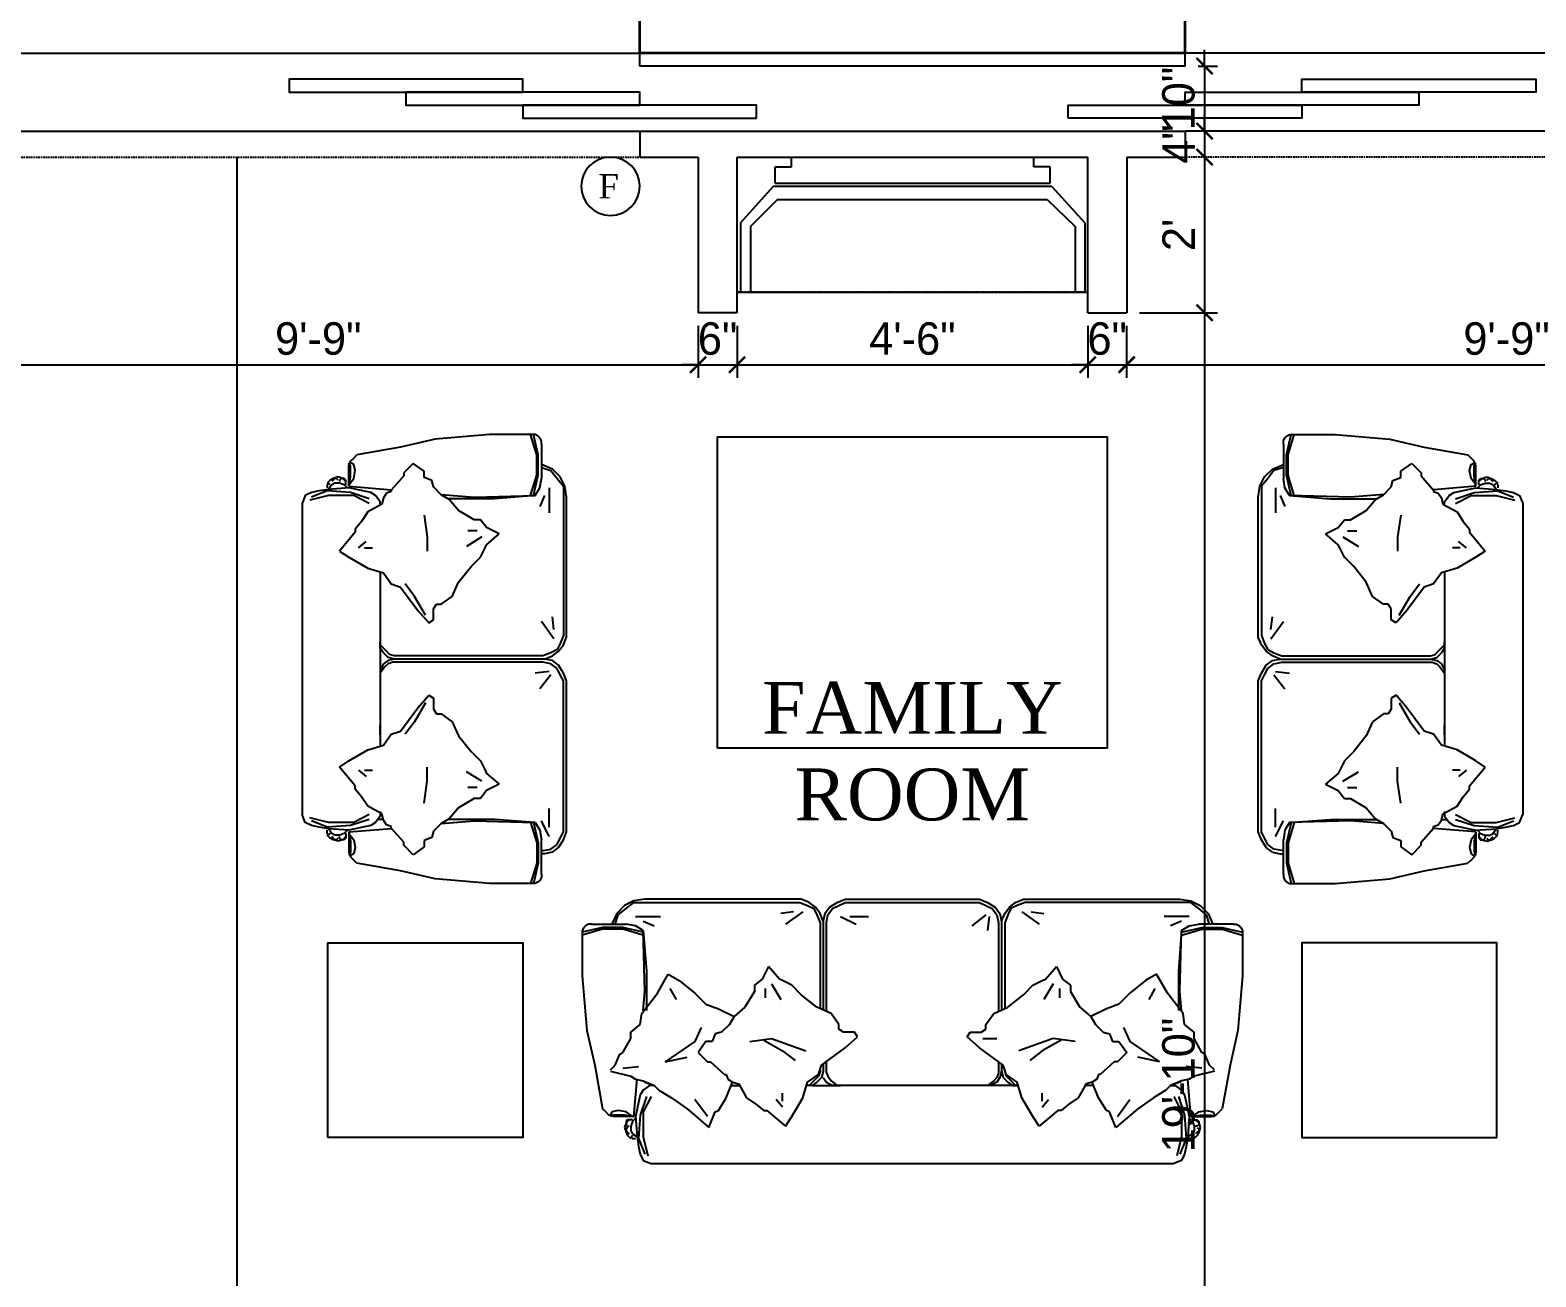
# Model space of a CAD drawing. Header units: inches. Extents: x 0 to 22102, y -19958 to 0.
# Drawn here: x 10294.5 to 10526.4, y -9803.7 to -9611.6 of the extents above; entities that cross this region are included whole.
import ezdxf
from ezdxf.enums import TextEntityAlignment as Align

# ---------------------------------------------------------------- set-up
doc = ezdxf.new("R2010")
doc.units = ezdxf.units.IN
doc.header["$MEASUREMENT"] = 0
doc.linetypes.add('HIDDEN', pattern=[0.375, 0.25, -0.125])
doc.linetypes.add('HIDDEN2', pattern=[0.1875, 0.125, -0.0625])
for name, color, linetype in [('DIM-EXT', 5, 'Continuous'), ('DIM-INT', 5, 'Continuous'), ('DOOR', 1, 'Continuous'), ('DOOR-EXT', 2, 'Continuous'), ('FIREPLACE', 3, 'Continuous'), ('FURN', 8, 'Continuous'), ('HEADER-EXT', 5, 'HIDDEN'), ('ROOF', 3, 'Continuous'), ('TEXTL', 3, 'Continuous'), ('WALL-HEADER-INT', 1, 'HIDDEN2'), ('WALL-INT', 4, 'Continuous')]:
    doc.layers.add(name, color=color, linetype=linetype)
doc.layers.add('WALL-EXT', color=6, linetype='Continuous', lineweight=35)
doc.styles.add('ARCHITXT', font='BOOKOS.TTF', dxfattribs={"height": 0.078125})
doc.styles.add('TITLE-1', font='BOOKOS.TTF', dxfattribs={"height": 5})
doc.dimstyles.new('Ideal', dxfattribs={"dimscale": 0, "dimtxt": 5, "dimasz": 2.5, "dimexe": 2, "dimexo": 2, "dimgap": 1.5, "dimtad": 1, "dimdec": 4, "dimzin": 0, "dimdsep": 46, "dimlunit": 4, "dimtxsty": 'Standard', "dimblk": 'ARCHTICK', "dimcen": 2, "dimclrt": 1, "dimazin": 0, "dimtfac": 0.75, "dimtdec": 4, "dimtix": 1, "dimtofl": 0, "dimtmove": 2, "dimatfit": 3, "dimldrblk": 'OPEN30', "dimfxl": 1, "dimtolj": 1, "dimtzin": 0, "dimarcsym": 0})

# ---------------------------------------------------------------- blocks, each defined once
blk = doc.blocks.new('sofa 1')
for p, q in [((15.18, 48.92), (8.43, 47.71)), ((20.48, 50.12), (15.18, 48.92)), ((28.92, 50.84), (20.48, 50.12)), ((35.9, 50.84), (28.92, 50.84)), ((36.14, 47.71), (35.18, 50.84)), ((36.39, 47.71), (35.66, 50.84)), ((36.39, 50.6), (35.9, 50.84)), ((36.63, 50.36), (36.39, 50.6)), ((36.87, 49.88), (36.63, 50.36)), ((36.87, 49.4), (36.87, 49.88)), ((36.87, 49.4), (36.87, 46.02)), ((7.23, 46.02), (7.47, 46.75)), ((7.47, 46.02), (7.23, 46.51)), ((7.47, 46.75), (7.95, 47.23)), ((7.95, 46.27), (7.47, 46.51)), ((7.95, 47.23), (8.43, 47.71)), ((14.22, 46.51), (13.49, 43.37)), ((14.46, 46.51), (15.18, 45.78)), ((36.14, 44.58), (36.14, 47.71)), ((36.39, 44.58), (36.39, 47.71)), ((4.82, 44.1), (4.34, 43.86)), ((5.54, 44.34), (4.82, 44.1)), ((5.06, 44.1), (4.82, 43.86)), ((5.3, 44.1), (5.06, 44.1)), ((5.54, 43.86), (5.3, 44.1)), ((6.27, 44.1), (5.54, 44.34)), ((6.02, 44.1), (5.78, 43.86)), ((6.27, 44.1), (6.02, 44.1)), ((6.75, 43.61), (6.27, 44.1)), ((6.51, 44.1), (6.27, 44.1)), ((6.75, 43.86), (6.51, 44.1)), ((7.23, 42.89), (7.23, 46.02)), ((7.23, 42.89), (7.47, 44.34)), ((7.23, 43.13), (7.95, 44.1)), ((7.47, 44.34), (7.47, 46.02)), ((8.19, 45.3), (7.95, 46.27)), ((7.95, 44.1), (8.19, 45.3)), ((14.7, 44.58), (14.94, 42.17)), ((15.18, 45.78), (16.87, 45.06)), ((16.87, 45.06), (17.11, 44.58)), ((17.11, 44.58), (19.28, 43.37)), ((35.18, 41.45), (36.14, 44.58)), ((35.66, 41.45), (36.39, 44.58)), ((36.63, 42.65), (36.87, 44.1)), ((38.55, 45.54), (36.87, 46.27)), ((36.87, 46.02), (36.87, 44.1)), ((36.87, 45.78), (38.31, 45.3)), ((38.31, 45.3), (39.28, 44.1)), ((39.76, 44.34), (38.55, 45.54)), ((39.28, 44.1), (40.24, 42.89)), ((40.48, 42.89), (39.76, 44.34)), ((1.45, 41.93), (0.48, 41.45)), ((3.86, 42.17), (1.45, 41.2)), ((2.65, 42.17), (1.45, 41.93)), ((4.1, 42.41), (2.65, 42.17)), ((4.34, 43.86), (3.86, 43.37)), ((4.1, 43.37), (3.86, 43.13)), ((3.86, 43.13), (3.86, 42.89)), ((3.86, 42.89), (3.86, 42.65)), ((7.47, 41.93), (3.86, 42.17)), ((4.34, 43.13), (4.1, 43.37)), ((4.58, 43.13), (4.1, 42.41)), ((7.23, 42.65), (4.1, 42.41)), ((4.82, 43.86), (4.58, 43.61)), ((5.06, 43.37), (4.58, 43.13)), ((5.78, 43.37), (5.06, 43.37)), ((5.78, 43.86), (5.78, 43.61)), ((6.51, 43.13), (5.78, 43.37)), ((6.99, 42.65), (6.51, 43.13)), ((6.75, 43.61), (6.75, 43.86)), ((6.75, 43.37), (6.75, 43.61)), ((6.75, 43.13), (6.75, 43.37)), ((7.23, 42.89), (13.01, 42.41)), ((10.6, 41.93), (7.23, 42.65)), ((10.36, 40.96), (7.47, 41.93)), ((11.33, 41.45), (10.6, 41.93)), ((13.01, 42.65), (12.77, 41.45)), ((13.49, 43.37), (13.01, 42.65)), ((19.28, 43.37), (20.24, 43.37)), ((20.24, 43.37), (21.45, 41.93)), ((21.45, 41.93), (23.13, 41.69)), ((35.9, 41.45), (36.63, 42.65)), ((38.07, 42.65), (38.07, 38.8)), ((40.24, 42.89), (40.24, 17.35)), ((40.72, 41.2), (40.48, 42.89)), ((0.48, 41.45), (0, 40.24)), ((0, -40.24), (0, 40.24)), ((4.1, 41.45), (1.2, 40.72)), ((7.95, 41.45), (4.1, 41.45)), ((10.36, 40.24), (7.95, 41.45)), ((12.05, 40.48), (11.33, 41.45)), ((12.05, 39.76), (11.33, 39.04)), ((12.77, 41.45), (12.05, 39.76)), ((12.05, 39.76), (12.05, 40.48)), ((12.53, 41.2), (12.29, 40.48)), ((12.29, 40.48), (12.29, 40.24)), ((12.77, 41.45), (12.53, 41.2)), ((23.13, 41.69), (26.27, 39.28)), ((23.61, 41.45), (26.51, 41.2)), ((29.64, 40.96), (23.61, 40.96)), ((26.51, 41.2), (35.9, 41.45)), ((35.9, 41.45), (29.64, 40.96)), ((37.35, 41.45), (36.63, 39.76)), ((40.72, 17.11), (40.72, 41.2)), ((10.12, 37.11), (8.43, 34.7)), ((11.33, 39.04), (10.12, 37.11)), ((15.66, 38.07), (16.39, 34.7)), ((18.8, 33.49), (15.66, 38.07)), ((26.99, 37.35), (25.3, 36.39)), ((26.27, 39.28), (29.16, 37.59)), ((29.16, 37.59), (28.19, 35.9)), ((28.19, 35.9), (26.27, 33.49)), ((6.99, 33.01), (5.54, 31.33)), ((8.43, 34.7), (6.99, 33.01)), ((7.23, 31.57), (9.88, 33.49)), ((17.11, 33.01), (15.66, 31.57)), ((18.8, 31.81), (17.11, 33.01)), ((20.96, 32.53), (18.8, 33.49)), ((26.27, 33.49), (24.58, 31.81)), ((5.54, 31.33), (7.95, 30.36)), ((7.95, 30.36), (8.19, 29.88)), ((15.66, 31.08), (13.73, 28.92)), ((15.66, 31.57), (15.66, 31.08)), ((18.8, 30.84), (18.8, 31.81)), ((20, 30.36), (18.8, 30.84)), ((20.24, 29.4), (20, 30.36)), ((24.58, 31.81), (23.86, 29.88)), ((8.19, 29.88), (10.12, 28.67)), ((10.12, 28.67), (12.53, 27.71)), ((12.05, 27.95), (12.05, 26.51)), ((13.01, 28.43), (12.53, 27.71)), ((13.73, 28.67), (13.01, 28.43)), ((13.73, 28.92), (13.73, 28.67)), ((21.45, 28.19), (20.24, 29.4)), ((22.65, 27.47), (21.45, 28.19)), ((23.86, 29.88), (22.65, 27.47)), ((10.12, 25.54), (9.16, 24.1)), ((12.29, 26.75), (10.12, 25.54)), ((12.53, 27.71), (12.29, 26.75)), ((24.1, 25.78), (22.65, 27.47)), ((26.51, 24.34), (24.1, 25.78)), ((9.16, 24.1), (8.19, 22.89)), ((18.8, 25.06), (19.28, 21.69)), ((27.47, 24.34), (26.51, 24.34)), ((28.43, 23.13), (27.47, 24.34)), ((8.19, 22.41), (5.78, 19.52)), ((8.19, 22.89), (8.19, 22.41)), ((8.67, 20), (9.88, 20.96)), ((19.04, 22.89), (17.35, 20)), ((19.28, 21.69), (17.35, 16.39)), ((27.71, 21.69), (25.3, 20.24)), ((26.99, 22.65), (25.54, 22.65)), ((30.36, 22.17), (28.43, 23.13)), ((28.43, 20.48), (30.36, 22.17)), ((5.78, 19.52), (7.23, 18.55)), ((7.23, 18.55), (10.12, 16.87)), ((9.64, 20), (10.84, 20)), ((17.35, 20), (15.9, 18.07)), ((26.02, 17.11), (27.47, 18.55)), ((27.47, 18.55), (28.19, 20)), ((28.19, 20), (28.43, 20.48)), ((38.8, 16.87), (36.87, 19.52)), ((38.8, 18.31), (38.55, 20.24)), ((10.12, 16.87), (12.53, 16.14)), ((12.05, 16.39), (12.05, -12.29)), ((12.05, 15.42), (12.05, 16.39)), ((24.1, 14.7), (26.02, 17.11)), ((40.24, 17.35), (39.76, 16.14)), ((40.24, 15.9), (40.72, 17.11)), ((13.01, 14.94), (12.05, 15.9)), ((12.53, 14.7), (12.05, 15.42)), ((12.53, 16.14), (13.73, 14.46)), ((13.25, 13.98), (12.53, 14.7)), ((13.49, 14.46), (13.01, 14.94)), ((14.22, 13.73), (13.25, 13.98)), ((14.22, 14.22), (13.49, 14.46)), ((13.73, 14.46), (15.18, 13.98)), ((14.46, 14.22), (14.22, 14.22)), ((15.18, 13.98), (17.83, 10.36)), ((23.13, 12.53), (24.1, 14.7)), ((37.11, 14.22), (23.86, 14.22)), ((38.31, 14.7), (37.11, 14.22)), ((37.35, 13.73), (38.55, 14.22)), ((39.28, 15.18), (38.31, 14.7)), ((38.55, 14.22), (39.52, 14.94)), ((39.76, 16.14), (39.28, 15.18)), ((39.52, 14.94), (40.24, 15.9)), ((12.53, 13.01), (12.05, 12.05)), ((12.77, 12.53), (12.05, 11.57)), ((12.05, 12.05), (12.05, 11.08)), ((13.25, 13.49), (12.53, 13.01)), ((13.25, 13.01), (12.77, 12.53)), ((14.22, 13.73), (13.25, 13.49)), ((13.98, 13.25), (13.25, 13.01)), ((15.66, 13.25), (13.98, 13.25)), ((15.42, 13.73), (14.22, 13.73)), ((19.28, 10.84), (19.28, 13.01)), ((21.45, 11.33), (23.13, 12.53)), ((37.11, 13.25), (23.37, 13.25)), ((37.35, 13.73), (23.61, 13.73)), ((38.07, 11.81), (35.9, 11.57)), ((38.31, 13.01), (37.11, 13.25)), ((38.55, 13.49), (37.35, 13.73)), ((39.28, 12.29), (38.31, 13.01)), ((39.52, 12.77), (38.55, 13.49)), ((39.76, 11.33), (39.28, 12.29)), ((40.24, 11.57), (39.52, 12.77)), ((17.83, 10.36), (19.52, 8.43)), ((20.24, 10.6), (20.72, 11.33)), ((20.24, 8.92), (20.24, 10.6)), ((20.72, 11.33), (21.45, 11.33)), ((38.31, 11.33), (36.63, 9.16)), ((40.24, 10.36), (39.76, 11.33)), ((40.72, 10.36), (40.24, 11.57)), ((40.24, -10.36), (40.24, 10.36)), ((40.72, -10.36), (40.72, 10.36)), ((19.52, 8.43), (20.24, 8.92)), ((38.07, -9.64), (38.07, -6.75)), ((17.83, -10.36), (19.52, -8.43)), ((19.52, -8.43), (20.24, -8.92)), ((20.24, -8.92), (20.24, -10.6)), ((38.07, -11.08), (36.87, -8.67)), ((12.05, -15.42), (12.05, -11.08)), ((12.77, -12.53), (12.05, -11.57)), ((15.18, -13.98), (17.83, -10.36)), ((20.24, -10.6), (20.72, -11.33)), ((20.72, -11.33), (21.45, -11.33)), ((21.45, -11.33), (23.13, -12.53)), ((39.28, -12.29), (39.76, -11.33)), ((39.52, -12.77), (40.24, -11.57)), ((39.76, -11.33), (40.24, -10.36)), ((40.24, -11.57), (40.72, -10.36)), ((12.53, -13.25), (12.05, -12.29)), ((13.25, -13.73), (12.53, -13.25)), ((13.49, -13.01), (12.77, -12.53)), ((14.22, -13.73), (13.25, -13.98)), ((13.98, -13.25), (13.49, -13.01)), ((13.98, -13.25), (15.71, -13.25)), ((15.42, -13.73), (14.22, -13.73)), ((23.13, -12.53), (24.1, -14.7)), ((23.45, -13.25), (37.11, -13.25)), ((37.35, -13.73), (23.61, -13.73)), ((37.11, -13.25), (38.31, -13.01)), ((38.55, -13.49), (37.35, -13.73)), ((37.35, -13.73), (38.55, -14.22)), ((38.31, -13.01), (39.28, -12.29)), ((38.55, -13.49), (39.52, -12.77)), ((10.12, -16.87), (12.53, -16.14)), ((12.53, -14.7), (12.05, -15.42)), ((13.01, -14.94), (12.05, -15.9)), ((12.05, -15.42), (12.05, -16.29)), ((13.25, -13.98), (12.53, -14.7)), ((12.53, -16.14), (13.73, -14.46)), ((13.49, -14.46), (13.01, -14.94)), ((14.22, -14.22), (13.49, -14.46)), ((13.73, -14.46), (15.18, -13.98)), ((14.46, -14.22), (14.22, -14.22)), ((37.11, -14.22), (23.86, -14.22)), ((24.1, -14.7), (26.02, -17.11)), ((38.31, -14.7), (37.11, -14.22)), ((39.28, -15.18), (38.31, -14.7)), ((38.55, -14.22), (39.52, -14.94)), ((39.76, -16.14), (39.28, -15.18)), ((39.52, -14.94), (40.24, -15.9)), ((40.24, -17.35), (39.76, -16.14)), ((40.24, -15.9), (40.72, -17.11)), ((7.23, -18.55), (10.12, -16.87)), ((17.35, -20), (15.9, -18.07)), ((19.28, -21.69), (17.35, -16.39)), ((26.02, -17.11), (27.47, -18.55)), ((38.8, -16.87), (36.87, -19.52)), ((38.8, -18.31), (38.55, -20.24)), ((40.24, -42.89), (40.24, -17.35)), ((40.72, -17.11), (40.72, -41.2)), ((5.78, -19.52), (7.23, -18.55)), ((8.19, -22.41), (5.78, -19.52)), ((8.67, -20), (9.88, -20.96)), ((9.64, -20), (10.84, -20)), ((19.04, -22.89), (17.35, -20)), ((27.71, -21.69), (25.3, -20.24)), ((27.47, -18.55), (28.19, -20)), ((28.19, -20), (28.43, -20.48)), ((28.43, -20.48), (30.36, -22.17)), ((8.19, -22.89), (8.19, -22.41)), ((9.16, -24.1), (8.19, -22.89)), ((18.8, -25.06), (19.28, -21.69)), ((26.99, -22.65), (25.54, -22.65)), ((28.43, -23.13), (27.47, -24.34)), ((30.36, -22.17), (28.43, -23.13)), ((10.12, -25.54), (9.16, -24.1)), ((26.51, -24.34), (24.1, -25.78)), ((27.47, -24.34), (26.51, -24.34)), ((12.29, -26.75), (10.12, -25.54)), ((10.12, -28.67), (12.53, -27.71)), ((12.05, -27.95), (12.05, -26.51)), ((12.53, -27.71), (12.29, -26.75)), ((13.01, -28.43), (12.53, -27.71)), ((22.65, -27.47), (21.45, -28.19)), ((24.1, -25.78), (22.65, -27.47)), ((23.86, -29.88), (22.65, -27.47)), ((7.95, -30.36), (8.19, -29.88)), ((8.19, -29.88), (10.12, -28.67)), ((13.73, -28.67), (13.01, -28.43)), ((13.73, -28.92), (13.73, -28.67)), ((15.66, -31.08), (13.73, -28.92)), ((20.24, -29.4), (20, -30.36)), ((21.45, -28.19), (20.24, -29.4)), ((24.58, -31.81), (23.86, -29.88)), ((5.54, -31.33), (7.95, -30.36)), ((6.99, -33.01), (5.54, -31.33)), ((7.23, -31.57), (9.88, -33.49)), ((15.66, -31.57), (15.66, -31.08)), ((17.11, -33.01), (15.66, -31.57)), ((18.8, -31.81), (17.11, -33.01)), ((20, -30.36), (18.8, -30.84)), ((18.8, -30.84), (18.8, -31.81)), ((26.27, -33.49), (24.58, -31.81)), ((8.43, -34.7), (6.99, -33.01)), ((10.12, -37.11), (8.43, -34.7)), ((18.8, -33.49), (15.66, -38.07)), ((15.66, -38.07), (16.39, -34.7)), ((20.96, -32.53), (18.8, -33.49)), ((28.19, -35.9), (26.27, -33.49)), ((26.99, -37.35), (25.3, -36.39)), ((29.16, -37.59), (28.19, -35.9)), ((11.33, -39.04), (10.12, -37.11)), ((12.05, -39.76), (11.33, -39.04)), ((23.13, -41.69), (26.27, -39.28)), ((26.27, -39.28), (29.16, -37.59)), ((38.07, -42.65), (38.07, -38.8)), ((0.48, -41.45), (0, -40.24)), ((1.45, -41.93), (0.48, -41.45)), ((4.1, -41.45), (1.2, -40.72)), ((3.86, -42.17), (1.45, -41.2)), ((7.95, -41.45), (4.1, -41.45)), ((10.36, -40.96), (7.47, -41.93)), ((10.36, -40.24), (7.95, -41.45)), ((11.33, -41.45), (10.6, -41.93)), ((12.05, -40.48), (11.33, -41.45)), ((12.77, -41.45), (12.05, -39.76)), ((12.05, -39.76), (12.05, -40.48)), ((12.29, -40.48), (12.29, -40.24)), ((12.53, -41.2), (12.29, -40.48)), ((12.77, -41.45), (12.53, -41.2)), ((13.01, -42.65), (12.77, -41.45)), ((21.45, -41.93), (23.13, -41.69)), ((29.64, -40.96), (23.61, -40.96)), ((23.61, -41.45), (26.51, -41.2)), ((26.51, -41.2), (35.9, -41.45)), ((35.9, -41.45), (29.64, -40.96)), ((35.18, -41.45), (36.14, -44.58)), ((35.66, -41.45), (36.39, -44.58)), ((35.9, -41.45), (36.63, -42.65)), ((37.35, -41.45), (36.63, -39.76)), ((40.72, -41.2), (40.48, -42.89)), ((2.65, -42.17), (1.45, -41.93)), ((4.1, -42.41), (2.65, -42.17)), ((7.47, -41.93), (3.86, -42.17)), ((3.86, -42.89), (3.86, -42.65)), ((3.86, -43.13), (3.86, -42.89)), ((4.1, -43.37), (3.86, -43.13)), ((4.34, -43.86), (3.86, -43.37)), ((4.58, -43.13), (4.1, -42.41)), ((7.23, -42.65), (4.1, -42.41)), ((4.34, -43.13), (4.1, -43.37)), ((4.82, -44.1), (4.34, -43.86)), ((5.06, -43.37), (4.58, -43.13)), ((4.82, -43.86), (4.58, -43.61)), ((5.06, -44.1), (4.82, -43.86)), ((5.78, -43.37), (5.06, -43.37)), ((5.54, -43.86), (5.3, -44.1)), ((6.51, -43.13), (5.78, -43.37)), ((5.78, -43.86), (5.78, -43.61)), ((6.02, -44.1), (5.78, -43.86)), ((6.75, -43.61), (6.27, -44.1)), ((6.99, -42.65), (6.51, -43.13)), ((6.75, -43.86), (6.51, -44.1)), ((6.75, -43.13), (6.75, -43.37)), ((6.75, -43.37), (6.75, -43.61)), ((6.75, -43.61), (6.75, -43.86)), ((10.6, -41.93), (7.23, -42.65)), ((7.23, -42.89), (13.01, -42.41)), ((7.23, -42.89), (7.47, -44.34)), ((7.23, -42.89), (7.23, -46.02)), ((7.23, -43.13), (7.95, -44.1)), ((13.49, -43.37), (13.01, -42.65)), ((14.22, -46.51), (13.49, -43.37)), ((14.7, -44.58), (14.94, -42.17)), ((17.11, -44.58), (19.28, -43.37)), ((19.28, -43.37), (20.24, -43.37)), ((20.24, -43.37), (21.45, -41.93)), ((36.63, -42.65), (36.87, -44.1)), ((39.28, -44.1), (40.24, -42.89)), ((40.48, -42.89), (39.76, -44.34)), ((5.54, -44.34), (4.82, -44.1)), ((5.3, -44.1), (5.06, -44.1)), ((6.27, -44.1), (5.54, -44.34)), ((6.27, -44.1), (6.02, -44.1)), ((6.51, -44.1), (6.27, -44.1)), ((7.47, -46.02), (7.23, -46.51)), ((7.23, -46.02), (7.47, -46.75)), ((7.47, -44.34), (7.47, -46.02)), ((7.95, -46.27), (7.47, -46.51)), ((7.95, -44.1), (8.19, -45.3)), ((8.19, -45.3), (7.95, -46.27)), ((14.46, -46.51), (15.18, -45.78)), ((15.18, -45.78), (16.87, -45.06)), ((16.87, -45.06), (17.11, -44.58)), ((36.14, -44.58), (36.14, -47.71)), ((36.39, -44.58), (36.39, -47.71)), ((36.87, -46.02), (36.87, -44.1)), ((36.87, -45.78), (38.31, -45.3)), ((38.55, -45.54), (36.87, -46.27)), ((36.87, -49.4), (36.87, -46.02)), ((38.31, -45.3), (39.28, -44.1)), ((39.76, -44.34), (38.55, -45.54)), ((7.47, -46.75), (7.95, -47.23)), ((7.95, -47.23), (8.43, -47.71)), ((15.18, -48.92), (8.43, -47.71)), ((36.14, -47.71), (35.18, -50.84)), ((36.39, -47.71), (35.66, -50.84)), ((20.48, -50.12), (15.18, -48.92)), ((28.92, -50.84), (20.48, -50.12)), ((35.9, -50.84), (28.92, -50.84)), ((36.39, -50.6), (35.9, -50.84)), ((36.63, -50.36), (36.39, -50.6)), ((36.87, -49.88), (36.63, -50.36)), ((36.87, -49.4), (36.87, -49.88))]:
    blk.add_line(p, q)
blk = doc.blocks.new('LOVE SEAT')
for p, q in [((21.18, 75.35), (21.42, 75.83)), ((21.18, 74.86), (21.18, 75.35)), ((21.18, 74.86), (21.18, 71.49)), ((21.42, 75.83), (21.66, 76.07)), ((21.66, 76.07), (22.14, 76.31)), ((21.66, 73.18), (22.38, 76.31)), ((21.9, 73.18), (22.86, 76.31)), ((22.14, 76.31), (29.13, 76.31)), ((29.13, 76.31), (37.56, 75.59)), ((37.56, 75.59), (42.86, 74.38)), ((42.86, 74.38), (49.61, 73.18)), ((21.66, 70.04), (21.66, 73.18)), ((21.9, 70.04), (21.9, 73.18)), ((50.09, 72.69), (49.61, 73.18)), ((50.58, 72.21), (50.09, 72.69)), ((50.09, 71.73), (50.58, 71.97)), ((50.82, 71.49), (50.58, 72.21)), ((50.58, 71.49), (50.82, 71.97)), ((17.56, 68.36), (18.29, 69.8)), ((18.29, 69.8), (19.49, 71.01)), ((19.73, 70.77), (18.77, 69.56)), ((19.49, 71.01), (21.18, 71.73)), ((21.18, 71.25), (19.73, 70.77)), ((21.18, 71.49), (21.18, 69.56)), ((22.38, 66.91), (21.66, 70.04)), ((22.86, 66.91), (21.9, 70.04)), ((38.04, 69.22), (39.25, 69.7)), ((39.25, 70.67), (40.94, 71.87)), ((39.25, 69.7), (39.25, 70.67)), ((40.94, 71.87), (42.38, 70.42)), ((42.38, 70.42), (42.38, 69.94)), ((42.38, 69.94), (44.31, 67.77)), ((49.85, 70.77), (50.09, 71.73)), ((50.09, 69.56), (49.85, 70.77)), ((50.58, 69.8), (50.58, 71.49)), ((50.82, 68.36), (50.58, 69.8)), ((50.82, 68.36), (50.82, 71.49)), ((51.78, 69.56), (52.5, 69.8)), ((52.5, 69.8), (53.23, 69.56)), ((17.32, 66.67), (17.56, 68.36)), ((18.77, 69.56), (17.8, 68.36)), ((17.8, 68.36), (17.8, 45.35)), ((19.97, 68.12), (19.97, 64.26)), ((21.42, 68.12), (21.18, 69.56)), ((22.14, 66.91), (21.42, 68.12)), ((36.6, 67.05), (37.8, 68.26)), ((37.8, 68.26), (38.04, 69.22)), ((50.82, 68.36), (44.28, 67.81)), ((44.31, 67.77), (44.31, 67.53)), ((44.31, 67.53), (45.03, 67.29)), ((45.03, 67.29), (45.51, 66.57)), ((46.72, 66.91), (47.44, 67.39)), ((47.44, 67.39), (50.82, 68.12)), ((47.68, 66.43), (50.58, 67.39)), ((50.82, 68.6), (50.09, 69.56)), ((50.58, 67.39), (54.19, 67.63)), ((50.82, 68.12), (53.95, 67.88)), ((51.06, 68.12), (51.54, 68.6)), ((51.3, 69.32), (51.54, 69.56)), ((51.3, 69.08), (51.78, 69.56)), ((51.3, 69.08), (51.3, 69.32)), ((51.3, 68.84), (51.3, 69.08)), ((51.3, 68.6), (51.3, 68.84)), ((51.54, 69.56), (51.78, 69.56)), ((51.54, 68.6), (52.26, 68.84)), ((51.78, 69.56), (52.02, 69.56)), ((52.02, 69.56), (52.26, 69.32)), ((52.26, 69.32), (52.26, 69.08)), ((52.26, 68.84), (52.98, 68.84)), ((52.5, 69.32), (52.74, 69.56)), ((52.74, 69.56), (52.98, 69.56)), ((52.98, 69.56), (53.23, 69.32)), ((52.98, 68.84), (53.47, 68.6)), ((53.23, 69.56), (53.71, 69.32)), ((53.23, 69.32), (53.47, 69.08)), ((53.47, 68.6), (53.95, 67.88)), ((53.71, 69.32), (54.19, 68.84)), ((53.71, 68.6), (53.95, 68.84)), ((53.95, 68.84), (54.19, 68.6)), ((53.95, 67.88), (55.39, 67.63)), ((54.19, 68.6), (54.19, 68.36)), ((54.19, 68.36), (54.19, 68.12)), ((54.19, 67.63), (56.6, 66.67)), ((55.39, 67.63), (56.6, 67.39)), ((56.6, 67.39), (57.56, 66.91)), ((17.32, 45.1), (17.32, 66.67)), ((20.7, 66.91), (21.42, 65.23)), ((31.54, 66.67), (22.14, 66.91)), ((22.14, 66.91), (28.41, 66.43)), ((28.41, 66.43), (35.56, 66.43)), ((36.64, 67.1), (31.54, 66.67)), ((33.95, 64.64), (35.39, 66.33)), ((35.39, 66.33), (36.6, 67.05)), ((45.51, 66.57), (45.76, 65.61)), ((45.76, 65.61), (47.92, 64.4)), ((46, 65.95), (46.72, 66.91)), ((46, 65.47), (46, 65.95)), ((47.68, 65.71), (50.09, 66.91)), ((50.09, 66.91), (53.95, 66.91)), ((53.95, 66.91), (56.84, 66.19)), ((57.56, 66.91), (58.04, 65.71)), ((58.04, 65.71), (58.04, 17.76)), ((29.61, 61.99), (30.58, 63.2)), ((30.58, 63.2), (31.54, 63.2)), ((31.54, 63.2), (33.95, 64.64)), ((39.25, 63.92), (38.77, 60.55)), ((47.92, 64.4), (48.89, 62.95)), ((48.89, 62.95), (49.85, 61.75)), ((27.68, 61.03), (29.61, 61.99)), ((29.61, 59.34), (27.68, 61.03)), ((30.33, 60.55), (32.74, 59.1)), ((31.06, 61.51), (32.5, 61.51)), ((38.77, 60.55), (38.77, 58.38)), ((49.85, 61.75), (49.85, 61.27)), ((49.85, 61.27), (52.26, 58.38)), ((29.85, 58.86), (29.61, 59.34)), ((30.58, 57.41), (29.85, 58.86)), ((48.41, 58.86), (47.2, 58.86)), ((49.37, 58.86), (48.17, 59.82)), ((52.26, 58.38), (50.82, 57.41)), ((32.02, 55.97), (30.58, 57.41)), ((33.95, 53.56), (32.02, 55.97)), ((47.92, 55.73), (45.51, 55)), ((50.82, 57.41), (47.92, 55.73)), ((34.91, 51.39), (33.95, 53.56)), ((45.51, 55), (44.31, 53.32)), ((46, 55.15), (46, 28.31)), ((36.6, 50.18), (34.91, 51.39)), ((39.01, 48.5), (40.7, 51.39)), ((42.86, 52.83), (40.21, 49.22)), ((40.7, 51.39), (42.14, 53.32)), ((44.31, 53.32), (42.86, 52.83)), ((37.32, 50.18), (36.6, 50.18)), ((37.8, 49.46), (37.32, 50.18)), ((37.8, 47.77), (37.8, 49.46)), ((40.21, 49.22), (38.53, 47.29)), ((19.25, 46.31), (19.49, 48.24)), ((19.25, 44.86), (21.18, 47.51)), ((38.53, 47.29), (37.8, 47.77)), ((17.8, 43.9), (17.32, 45.1)), ((17.8, 45.35), (18.29, 44.14)), ((18.29, 44.14), (18.77, 43.18)), ((46, 43.42), (46, 44.38)), ((18.53, 42.94), (17.8, 43.9)), ((19.49, 42.21), (18.53, 42.94)), ((18.77, 43.18), (19.73, 42.69)), ((20.7, 41.73), (19.49, 42.21)), ((19.73, 42.69), (20.94, 42.21)), ((20.94, 42.21), (43.83, 42.21)), ((43.59, 42.21), (43.83, 42.21)), ((43.83, 42.21), (44.55, 42.45)), ((43.83, 41.73), (44.79, 41.97)), ((44.55, 42.45), (45.03, 42.94)), ((44.79, 41.97), (45.51, 42.69)), ((45.03, 42.94), (46, 43.9)), ((45.51, 42.69), (46, 43.42)), ((17.32, 38.36), (17.8, 39.56)), ((17.8, 39.56), (18.53, 40.77)), ((18.29, 39.32), (18.77, 40.29)), ((18.53, 40.77), (19.49, 41.49)), ((18.77, 40.29), (19.73, 41.01)), ((19.49, 41.49), (20.7, 41.73)), ((19.73, 41.01), (20.94, 41.25)), ((19.97, 39.8), (22.14, 39.56)), ((20.7, 41.73), (43.83, 41.73)), ((20.94, 41.25), (44.07, 41.25)), ((42.38, 41.25), (44.07, 41.25)), ((42.62, 41.73), (43.83, 41.73)), ((43.83, 41.73), (44.79, 41.49)), ((44.07, 41.25), (44.79, 41.01)), ((44.79, 41.49), (45.51, 41.01)), ((44.79, 41.01), (45.27, 40.53)), ((45.27, 40.53), (46, 39.56)), ((45.51, 41.01), (46, 40.04)), ((46, 40.04), (46, 39.08)), ((17.32, 15.1), (17.32, 38.36)), ((17.8, 38.36), (18.29, 39.32)), ((17.8, 15.1), (17.8, 38.36)), ((19.73, 39.32), (21.42, 37.15)), ((38.53, 36.17), (37.8, 35.69)), ((37.8, 35.69), (37.8, 34)), ((40.21, 34.24), (38.53, 36.17)), ((39.01, 34.97), (40.7, 32.07)), ((36.6, 33.28), (34.91, 32.07)), ((37.32, 33.28), (36.6, 33.28)), ((37.8, 34), (37.32, 33.28)), ((42.86, 30.63), (40.21, 34.24)), ((34.91, 32.07), (33.95, 29.9)), ((40.7, 32.07), (42.14, 30.15)), ((44.31, 30.15), (42.86, 30.63)), ((46, 30.04), (46, 31.49)), ((33.95, 29.9), (32.02, 27.5)), ((45.51, 28.46), (44.31, 30.15)), ((47.92, 27.74), (45.51, 28.46)), ((30.58, 26.05), (29.85, 24.6)), ((32.02, 27.5), (30.58, 26.05)), ((50.82, 26.05), (47.92, 27.74)), ((52.26, 25.09), (50.82, 26.05)), ((29.61, 24.12), (27.68, 22.44)), ((29.85, 24.6), (29.61, 24.12)), ((30.33, 22.92), (32.74, 24.36)), ((38.77, 22.92), (38.77, 25.09)), ((48.41, 24.6), (47.2, 24.6)), ((49.37, 24.6), (48.17, 23.64)), ((49.85, 22.19), (52.26, 25.09)), ((27.68, 22.44), (29.61, 21.47)), ((29.61, 21.47), (30.58, 20.27)), ((31.06, 21.95), (32.5, 21.95)), ((39.25, 19.54), (38.77, 22.92)), ((48.89, 20.51), (49.85, 21.71)), ((49.85, 21.71), (49.85, 22.19)), ((19.97, 15.83), (19.97, 18.72)), ((30.58, 20.27), (31.54, 20.27)), ((31.54, 20.27), (33.95, 18.82)), ((33.95, 18.82), (35.39, 17.13)), ((45.76, 17.86), (47.92, 19.06)), ((47.92, 19.06), (48.89, 20.51)), ((19.97, 14.38), (21.18, 16.79)), ((22.14, 16.55), (21.42, 15.35)), ((22.38, 16.55), (21.66, 13.42)), ((22.86, 16.55), (21.9, 13.42)), ((22.14, 16.55), (28.41, 17.03)), ((31.54, 16.79), (22.14, 16.55)), ((28.41, 17.03), (35.56, 17.03)), ((36.64, 16.37), (31.54, 16.79)), ((35.39, 17.13), (36.6, 16.41)), ((36.6, 16.41), (37.8, 15.21)), ((45.03, 16.17), (45.51, 16.89)), ((45.51, 16.89), (45.76, 17.86)), ((45.55, 17.03), (46.36, 17.03)), ((46, 18.24), (46, 17.51)), ((46, 17.99), (46, 17.51)), ((46, 17.51), (46.72, 16.55)), ((46.72, 16.55), (47.44, 16.07)), ((47.68, 17.76), (50.09, 16.55)), ((47.68, 17.03), (50.58, 16.07)), ((50.09, 16.55), (53.95, 16.55)), ((53.95, 16.55), (56.84, 17.27)), ((54.19, 15.83), (56.6, 16.79)), ((56.6, 16.07), (57.56, 16.55)), ((57.56, 16.55), (58.04, 17.76)), ((17.8, 13.9), (17.32, 15.1)), ((18.29, 14.14), (17.8, 15.1)), ((18.77, 13.18), (18.29, 14.14)), ((21.42, 15.35), (21.18, 13.9)), ((37.8, 15.21), (38.04, 14.24)), ((38.04, 14.24), (39.25, 13.76)), ((42.38, 13.52), (44.31, 15.69)), ((50.82, 15.1), (44.28, 15.65)), ((44.31, 15.93), (45.03, 16.17)), ((44.31, 15.69), (44.31, 15.93)), ((47.44, 16.07), (50.82, 15.35)), ((50.82, 14.86), (50.09, 13.9)), ((50.58, 16.07), (54.19, 15.83)), ((50.82, 15.1), (50.58, 13.66)), ((50.82, 15.35), (53.95, 15.59)), ((50.82, 15.1), (50.82, 11.97)), ((51.06, 15.35), (51.54, 14.86)), ((51.3, 14.86), (51.3, 14.62)), ((51.3, 14.62), (51.3, 14.38)), ((51.3, 14.38), (51.3, 14.14)), ((51.3, 14.38), (51.78, 13.9)), ((51.3, 14.14), (51.54, 13.9)), ((51.54, 14.86), (52.26, 14.62)), ((52.02, 13.9), (52.26, 14.14)), ((52.26, 14.62), (52.98, 14.62)), ((52.26, 14.14), (52.26, 14.38)), ((52.5, 14.14), (52.74, 13.9)), ((52.98, 14.62), (53.47, 14.86)), ((52.98, 13.9), (53.23, 14.14)), ((53.23, 14.14), (53.47, 14.38)), ((53.23, 13.9), (53.71, 14.14)), ((53.47, 14.86), (53.95, 15.59)), ((53.71, 14.86), (53.95, 14.62)), ((53.71, 14.14), (54.19, 14.62)), ((53.95, 15.59), (55.39, 15.83)), ((53.95, 14.62), (54.19, 14.86)), ((54.19, 15.1), (54.19, 15.35)), ((54.19, 14.86), (54.19, 15.1)), ((55.39, 15.83), (56.6, 16.07)), ((18.53, 12.69), (17.8, 13.9)), ((19.49, 11.97), (18.53, 12.69)), ((19.73, 12.45), (18.77, 13.18)), ((19.49, 11.97), (20.7, 11.73)), ((20.94, 12.21), (19.73, 12.45)), ((20.7, 11.73), (21.18, 11.73)), ((21.18, 12.21), (20.94, 12.21)), ((21.18, 11.97), (21.18, 13.9)), ((21.18, 8.6), (21.18, 11.97)), ((21.66, 13.42), (21.66, 10.29)), ((21.9, 13.42), (21.9, 10.29)), ((39.25, 13.76), (39.25, 12.8)), ((39.25, 12.8), (40.94, 11.59)), ((40.94, 11.59), (42.38, 13.04)), ((42.38, 13.04), (42.38, 13.52)), ((50.09, 13.9), (49.85, 12.69)), ((49.85, 12.69), (50.09, 11.73)), ((50.09, 11.73), (50.58, 11.49)), ((50.58, 13.66), (50.58, 11.97)), ((50.82, 11.97), (50.58, 11.25)), ((50.58, 11.97), (50.82, 11.49)), ((51.54, 13.9), (51.78, 13.9)), ((51.78, 13.9), (52.02, 13.9)), ((51.78, 13.9), (52.5, 13.66)), ((52.5, 13.66), (53.23, 13.9)), ((52.74, 13.9), (52.98, 13.9)), ((21.66, 10.29), (22.38, 7.15)), ((21.9, 10.29), (22.86, 7.15)), ((42.86, 9.08), (49.61, 10.29)), ((50.09, 10.77), (49.61, 10.29)), ((50.58, 11.25), (50.09, 10.77)), ((21.18, 8.6), (21.18, 8.12)), ((21.18, 8.12), (21.42, 7.63)), ((21.42, 7.63), (21.66, 7.39)), ((21.66, 7.39), (22.14, 7.15)), ((22.14, 7.15), (29.13, 7.15)), ((29.13, 7.15), (37.56, 7.88)), ((37.56, 7.88), (42.86, 9.08))]:
    blk.add_line(p, q)
blk = doc.blocks.new('_ArchTick')
at = {"color": 0, "linetype": 'ByBlock', "lineweight": 100, "const_width": 0.15}
blk.add_lwpolyline([(-0.5, -0.5), (0.5, 0.5)], dxfattribs=at)
blk = doc.blocks.new('*D235')
at = {"layer": 'Defpoints', "color": 0, "transparency": 16777216}
for p in [(10604.39, -9550.38), (10604.39, -9550.38), (9724.39, -9887.18)]:
    blk.add_point(p, dxfattribs=at)
at = {"layer": 'DIM-EXT', "color": 0, "lineweight": -2, "transparency": 16777216}
for p, q in [((9724.39, -9885.18), (9724.39, -9548.38)), ((9724.39, -9550.38), (10604.39, -9550.38))]:
    blk.add_line(p, q, dxfattribs=at)
at = {"layer": 'DIM-EXT', "color": 0, "lineweight": -2, "transparency": 16777216, "xscale": 2.5, "yscale": 2.5, "zscale": 2.5, "rotation": 180}
blk.add_blockref('_ArchTick', (9724.39, -9550.38), dxfattribs=at)
at = {"layer": 'DIM-EXT', "color": 0, "lineweight": -2, "transparency": 16777216, "xscale": 2.5, "yscale": 2.5, "zscale": 2.5}
blk.add_blockref('_ArchTick', (10604.39, -9550.38), dxfattribs=at)
at = {"layer": 'DIM-EXT', "color": 1, "transparency": 16777216, "insert": (10164.39, -9546.38), "char_height": 5, "attachment_point": 5}
blk.add_mtext('\\A1;73\'-4"', dxfattribs=at)
blk = doc.blocks.new('_Open30')
at = {"color": 0, "linetype": 'ByBlock', "lineweight": -2}
for p, q in [((-1, 0.268), (0, 0)), ((0, 0), (-1, -0.268)), ((0, 0), (-1, 0))]:
    blk.add_line(p, q, dxfattribs=at)
blk = doc.blocks.new('*D420')
at = {"layer": 'Defpoints', "color": 0, "transparency": 16777216}
for p in [(10397.39, -9655.18), (10280.39, -9663.18), (10397.39, -9663.18)]:
    blk.add_point(p, dxfattribs=at)
at = {"layer": 'DIM-INT', "color": 0, "lineweight": -2, "transparency": 16777216}
for p, q in [((10397.39, -9657.18), (10397.39, -9665.18)), ((10280.39, -9663.18), (10397.39, -9663.18))]:
    blk.add_line(p, q, dxfattribs=at)
at = {"layer": 'DIM-INT', "color": 0, "lineweight": -2, "transparency": 16777216, "xscale": 2.5, "yscale": 2.5, "zscale": 2.5, "rotation": 180}
blk.add_blockref('_ArchTick', (10280.39, -9663.18), dxfattribs=at)
at = {"layer": 'DIM-INT', "color": 0, "lineweight": -2, "transparency": 16777216, "xscale": 2.5, "yscale": 2.5, "zscale": 2.5}
blk.add_blockref('_ArchTick', (10397.39, -9663.18), dxfattribs=at)
at = {"layer": 'DIM-INT', "color": 1, "transparency": 16777216, "insert": (10338.89, -9659.18), "char_height": 5, "attachment_point": 5}
blk.add_mtext('\\A1;9\'-9"', dxfattribs=at)
blk = doc.blocks.new('*D421')
at = {"layer": 'Defpoints', "color": 0, "transparency": 16777216}
for p in [(10397.39, -9655.18), (10403.39, -9655.18), (10403.39, -9663.18)]:
    blk.add_point(p, dxfattribs=at)
at = {"layer": 'DIM-INT', "color": 0, "lineweight": -2, "transparency": 16777216}
for p, q in [((10397.39, -9657.18), (10397.39, -9665.18)), ((10403.39, -9657.18), (10403.39, -9665.18)), ((10397.39, -9663.18), (10394.89, -9663.18)), ((10397.39, -9663.18), (10403.39, -9663.18)), ((10403.39, -9663.18), (10405.89, -9663.18))]:
    blk.add_line(p, q, dxfattribs=at)
at = {"layer": 'DIM-INT', "color": 0, "lineweight": -2, "transparency": 16777216, "xscale": 2.5, "yscale": 2.5, "zscale": 2.5}
blk.add_blockref('_ArchTick', (10397.39, -9663.18), dxfattribs=at)
at = {"layer": 'DIM-INT', "color": 0, "lineweight": -2, "transparency": 16777216, "xscale": 2.5, "yscale": 2.5, "zscale": 2.5, "rotation": 180}
blk.add_blockref('_ArchTick', (10403.39, -9663.18), dxfattribs=at)
at = {"layer": 'DIM-INT', "color": 1, "transparency": 16777216, "insert": (10400.39, -9659.18), "char_height": 5, "attachment_point": 5}
blk.add_mtext('\\A1;6"', dxfattribs=at)
blk = doc.blocks.new('*D422')
at = {"layer": 'Defpoints', "color": 0, "transparency": 16777216}
for p in [(10403.39, -9655.18), (10457.39, -9655.18), (10457.39, -9663.18)]:
    blk.add_point(p, dxfattribs=at)
at = {"layer": 'DIM-INT', "color": 0, "lineweight": -2, "transparency": 16777216}
for p, q in [((10403.39, -9657.18), (10403.39, -9665.18)), ((10457.39, -9657.18), (10457.39, -9665.18)), ((10403.39, -9663.18), (10457.39, -9663.18))]:
    blk.add_line(p, q, dxfattribs=at)
at = {"layer": 'DIM-INT', "color": 0, "lineweight": -2, "transparency": 16777216, "xscale": 2.5, "yscale": 2.5, "zscale": 2.5, "rotation": 180}
blk.add_blockref('_ArchTick', (10403.39, -9663.18), dxfattribs=at)
at = {"layer": 'DIM-INT', "color": 0, "lineweight": -2, "transparency": 16777216, "xscale": 2.5, "yscale": 2.5, "zscale": 2.5}
blk.add_blockref('_ArchTick', (10457.39, -9663.18), dxfattribs=at)
at = {"layer": 'DIM-INT', "color": 1, "transparency": 16777216, "insert": (10430.39, -9659.18), "char_height": 5, "attachment_point": 5}
blk.add_mtext('\\A1;4\'-6"', dxfattribs=at)
blk = doc.blocks.new('*D423')
at = {"layer": 'Defpoints', "color": 0, "transparency": 16777216}
for p in [(10457.39, -9655.18), (10463.39, -9655.18), (10463.39, -9663.18)]:
    blk.add_point(p, dxfattribs=at)
at = {"layer": 'DIM-INT', "color": 0, "lineweight": -2, "transparency": 16777216}
for p, q in [((10457.39, -9657.18), (10457.39, -9665.18)), ((10463.39, -9657.18), (10463.39, -9665.18)), ((10457.39, -9663.18), (10454.89, -9663.18)), ((10457.39, -9663.18), (10463.39, -9663.18)), ((10463.39, -9663.18), (10465.89, -9663.18))]:
    blk.add_line(p, q, dxfattribs=at)
at = {"layer": 'DIM-INT', "color": 0, "lineweight": -2, "transparency": 16777216, "xscale": 2.5, "yscale": 2.5, "zscale": 2.5}
blk.add_blockref('_ArchTick', (10457.39, -9663.18), dxfattribs=at)
at = {"layer": 'DIM-INT', "color": 0, "lineweight": -2, "transparency": 16777216, "xscale": 2.5, "yscale": 2.5, "zscale": 2.5, "rotation": 180}
blk.add_blockref('_ArchTick', (10463.39, -9663.18), dxfattribs=at)
at = {"layer": 'DIM-INT', "color": 1, "transparency": 16777216, "insert": (10460.39, -9659.18), "char_height": 5, "attachment_point": 5}
blk.add_mtext('\\A1;6"', dxfattribs=at)
blk = doc.blocks.new('*D424')
at = {"layer": 'Defpoints', "color": 0, "transparency": 16777216}
for p in [(10463.39, -9655.18), (10580.39, -9663.18), (10580.39, -9663.18)]:
    blk.add_point(p, dxfattribs=at)
at = {"layer": 'DIM-INT', "color": 0, "lineweight": -2, "transparency": 16777216}
for p, q in [((10463.39, -9657.18), (10463.39, -9665.18)), ((10463.39, -9663.18), (10580.39, -9663.18))]:
    blk.add_line(p, q, dxfattribs=at)
at = {"layer": 'DIM-INT', "color": 0, "lineweight": -2, "transparency": 16777216, "xscale": 2.5, "yscale": 2.5, "zscale": 2.5, "rotation": 180}
blk.add_blockref('_ArchTick', (10463.39, -9663.18), dxfattribs=at)
at = {"layer": 'DIM-INT', "color": 0, "lineweight": -2, "transparency": 16777216, "xscale": 2.5, "yscale": 2.5, "zscale": 2.5}
blk.add_blockref('_ArchTick', (10580.39, -9663.18), dxfattribs=at)
at = {"layer": 'DIM-INT', "color": 1, "transparency": 16777216, "insert": (10521.89, -9659.18), "char_height": 5, "attachment_point": 5}
blk.add_mtext('\\A1;9\'-9"', dxfattribs=at)
blk = doc.blocks.new('*D501')
at = {"layer": 'Defpoints', "color": 0, "transparency": 16777216}
for p in [(10472.39, -9617.18), (10475.39, -9627.18), (10475.39, -9627.18)]:
    blk.add_point(p, dxfattribs=at)
at = {"layer": 'DIM-INT', "color": 0, "lineweight": -2, "transparency": 16777216}
for p, q in [((10475.39, -9617.18), (10475.39, -9614.68)), ((10474.39, -9617.18), (10477.39, -9617.18)), ((10475.39, -9617.18), (10475.39, -9627.18)), ((10475.39, -9627.18), (10475.39, -9629.68))]:
    blk.add_line(p, q, dxfattribs=at)
at = {"layer": 'DIM-INT', "color": 0, "lineweight": -2, "transparency": 16777216, "xscale": 2.5, "yscale": 2.5, "zscale": 2.5}
for p, rotation in [((10475.39, -9617.18), 270), ((10475.39, -9627.18), 90)]:
    blk.add_blockref('_ArchTick', p, dxfattribs=dict(at, rotation=rotation))
at = {"layer": 'DIM-INT', "color": 1, "transparency": 16777216, "insert": (10471.39, -9622.18), "char_height": 5, "attachment_point": 5, "rotation": 90}
blk.add_mtext('\\A1;10"', dxfattribs=at)
blk = doc.blocks.new('*D502')
at = {"layer": 'Defpoints', "color": 0, "transparency": 16777216}
for p in [(10475.39, -9627.18), (10475.39, -9631.18), (10475.39, -9631.18)]:
    blk.add_point(p, dxfattribs=at)
at = {"layer": 'DIM-INT', "color": 0, "lineweight": -2, "transparency": 16777216}
for p, q in [((10475.39, -9627.18), (10475.39, -9624.68)), ((10475.39, -9627.18), (10475.39, -9631.18)), ((10475.39, -9631.18), (10475.39, -9633.68))]:
    blk.add_line(p, q, dxfattribs=at)
at = {"layer": 'DIM-INT', "color": 0, "lineweight": -2, "transparency": 16777216, "xscale": 2.5, "yscale": 2.5, "zscale": 2.5}
for p, rotation in [((10475.39, -9627.18), 270), ((10475.39, -9631.18), 90)]:
    blk.add_blockref('_ArchTick', p, dxfattribs=dict(at, rotation=rotation))
at = {"layer": 'DIM-INT', "color": 1, "transparency": 16777216, "insert": (10471.39, -9629.18), "char_height": 5, "attachment_point": 5, "rotation": 90}
blk.add_mtext('\\A1;4"', dxfattribs=at)
blk = doc.blocks.new('*D503')
at = {"layer": 'Defpoints', "color": 0, "transparency": 16777216}
for p in [(10475.39, -9631.18), (10463.39, -9655.18), (10475.39, -9655.18)]:
    blk.add_point(p, dxfattribs=at)
at = {"layer": 'DIM-INT', "color": 0, "lineweight": -2, "transparency": 16777216}
for p, q in [((10475.39, -9631.18), (10475.39, -9655.18)), ((10465.39, -9655.18), (10477.39, -9655.18))]:
    blk.add_line(p, q, dxfattribs=at)
at = {"layer": 'DIM-INT', "color": 0, "lineweight": -2, "transparency": 16777216, "xscale": 2.5, "yscale": 2.5, "zscale": 2.5}
for p, rotation in [((10475.39, -9631.18), 90), ((10475.39, -9655.18), 270)]:
    blk.add_blockref('_ArchTick', p, dxfattribs=dict(at, rotation=rotation))
at = {"layer": 'DIM-INT', "color": 1, "transparency": 16777216, "insert": (10471.39, -9643.18), "char_height": 5, "attachment_point": 5, "rotation": 90}
blk.add_mtext("\\A1;2'", dxfattribs=at)
blk = doc.blocks.new('*D504')
at = {"layer": 'Defpoints', "color": 0, "transparency": 16777216}
for p in [(10463.39, -9655.18), (10475.39, -9893.18), (10475.39, -9893.18)]:
    blk.add_point(p, dxfattribs=at)
at = {"layer": 'DIM-INT', "color": 0, "lineweight": -2, "transparency": 16777216}
for p, q in [((10465.39, -9655.18), (10477.39, -9655.18)), ((10475.39, -9655.18), (10475.39, -9893.18))]:
    blk.add_line(p, q, dxfattribs=at)
at = {"layer": 'DIM-INT', "color": 0, "lineweight": -2, "transparency": 16777216, "xscale": 2.5, "yscale": 2.5, "zscale": 2.5}
for p, rotation in [((10475.39, -9655.18), 90), ((10475.39, -9893.18), 270)]:
    blk.add_blockref('_ArchTick', p, dxfattribs=dict(at, rotation=rotation))
at = {"layer": 'DIM-INT', "color": 1, "transparency": 16777216, "insert": (10471.39, -9774.18), "char_height": 5, "attachment_point": 5, "rotation": 90}
blk.add_mtext('\\A1;19\'-10"', dxfattribs=at)
blk = doc.blocks.new('DOORSIGN')
at = {"color": 125}
blk.add_circle((0, 0), 4.5, dxfattribs=at)
at = {"style": 'ARCHITXT'}
blk.add_attdef('OO', text='', height=3.75, dxfattribs=at).set_placement((0, 0), align=Align.MIDDLE_CENTER)

msp = doc.modelspace()

# ---------------------------------------------------------------- linework, layer by layer
at = {"layer": 'DIM-INT'}
msp.add_line((10326.39078, -9893.18476), (10326.39078, -9631.18476), dxfattribs=at)
at = {"layer": 'DOOR-EXT'}
for p, q in [((10280.39078, -9615.18476), (10388.39078, -9615.18476)), ((10596.39078, -9615.18476), (10472.39078, -9615.18476)), ((10280.39078, -9627.18476), (10388.39078, -9627.18476)), ((10584.39078, -9627.18476), (10472.39078, -9627.18476))]:
    msp.add_line(p, q, dxfattribs=at)
for points in [[(10370.39078, -9621.18476), (10370.39078, -9619.18476), (10334.39078, -9619.18476), (10334.39078, -9621.18476)], [(10388.39078, -9623.18476), (10388.39078, -9621.18476), (10352.39078, -9621.18476), (10352.39078, -9623.18476)], [(10472.39078, -9623.18476), (10472.39078, -9621.18476), (10508.39078, -9621.18476), (10508.39078, -9623.18476)], [(10490.39078, -9621.18476), (10490.39078, -9619.18476), (10526.39078, -9619.18476), (10526.39078, -9621.18476)], [(10406.39078, -9625.18476), (10406.39078, -9623.18476), (10370.39078, -9623.18476), (10370.39078, -9625.18476)], [(10454.39078, -9625.18476), (10454.39078, -9623.18476), (10490.39078, -9623.18476), (10490.39078, -9625.18476)]]:
    msp.add_lwpolyline(points, close=True, dxfattribs=at)
at = {"layer": 'FIREPLACE', "color": 1}
for p, q in [((10409.2813, -9635.19334), (10409.2813, -9632.69334)), ((10409.2813, -9632.69334), (10411.7813, -9632.69334)), ((10411.7813, -9632.69334), (10411.7813, -9631.18476)), ((10449.08614, -9632.69334), (10449.08614, -9631.18476)), ((10451.58614, -9632.69334), (10449.08614, -9632.69334)), ((10451.58614, -9635.19334), (10451.58614, -9632.69334)), ((10409.2813, -9635.19334), (10451.58614, -9635.19334)), ((10403.43372, -9651.99208), (10457.39078, -9651.99208))]:
    msp.add_line(p, q, dxfattribs=at)
at = {"layer": 'FIREPLACE'}
for p, q in [((10408.93161, -9635.74319), (10403.93372, -9641.32696)), ((10451.84995, -9635.74319), (10408.93161, -9635.74319)), ((10451.84995, -9635.74319), (10456.93372, -9641.32696)), ((10409.63107, -9637.74319), (10405.43372, -9641.87291)), ((10409.63107, -9637.74319), (10451.15049, -9637.74319)), ((10451.15049, -9637.74319), (10455.43372, -9641.87291)), ((10403.93372, -9641.32696), (10403.93372, -9651.99208)), ((10405.43372, -9641.87291), (10405.43372, -9651.99208)), ((10455.43372, -9641.87291), (10455.43372, -9651.99208)), ((10456.93372, -9641.32696), (10456.93372, -9651.99208)), ((10403.93372, -9651.99208), (10405.43372, -9651.99208)), ((10456.93372, -9651.99208), (10455.43372, -9651.99208))]:
    msp.add_line(p, q, dxfattribs=at)
at = {"layer": 'FURN'}
for points in [[(10400.39078, -9722.26934), (10400.39078, -9674.26934), (10460.39078, -9674.26934), (10460.39078, -9722.26934)], [(10340.39078, -9782.26934), (10340.39078, -9752.26934), (10370.39078, -9752.26934), (10370.39078, -9782.26934)], [(10520.39078, -9782.26934), (10520.39078, -9752.26934), (10490.39078, -9752.26934), (10490.39078, -9782.26934)]]:
    msp.add_lwpolyline(points, close=True, dxfattribs=at)
at = {"layer": 'HEADER-EXT'}
for p, q in [((10280.39078, -9631.18476), (10388.39078, -9631.18476)), ((10580.39078, -9631.18476), (10472.39078, -9631.18476))]:
    msp.add_line(p, q, dxfattribs=at)
at = {"layer": 'ROOF'}
for p, q in [((10388.39078, -9617.18476), (10388.39078, -9615.18476)), ((10472.39078, -9617.18476), (10472.39078, -9615.18476)), ((10472.39078, -9617.18476), (10388.39078, -9617.18476))]:
    msp.add_line(p, q, dxfattribs=at)
at = {"layer": 'WALL-EXT'}
for p, q in [((10388.39078, -9615.18476), (10388.39078, -9607.18476)), ((10472.39078, -9615.18476), (10472.39078, -9607.18476)), ((10472.39078, -9615.18476), (10388.39078, -9615.18476))]:
    msp.add_line(p, q, dxfattribs=at)
at = {"layer": 'WALL-HEADER-INT'}
msp.add_line((10457.39078, -9651.99208), (10403.39078, -9651.99208), dxfattribs=at)
at = {"layer": 'WALL-INT', "linetype": 'Continuous', "lineweight": -2}
for p, q in [((10388.39078, -9627.18476), (10472.39078, -9627.18476)), ((10388.39078, -9627.18476), (10388.39078, -9631.18476)), ((10472.39078, -9627.18476), (10472.39078, -9631.18476)), ((10388.39078, -9631.18476), (10397.39078, -9631.18476)), ((10403.39078, -9631.18476), (10457.39078, -9631.18476)), ((10463.39078, -9631.18476), (10472.39078, -9631.18476))]:
    msp.add_line(p, q, dxfattribs=at)
at = {"layer": 'WALL-INT'}
for p, q in [((10397.39078, -9631.18476), (10397.39078, -9655.17958)), ((10403.39078, -9655.17958), (10403.39078, -9631.18476)), ((10457.39078, -9655.17958), (10457.39078, -9631.18476)), ((10463.39078, -9631.18476), (10463.39078, -9655.17958)), ((10403.39078, -9655.17958), (10397.39078, -9655.17958)), ((10457.39078, -9655.17958), (10463.39078, -9655.17958))]:
    msp.add_line(p, q, dxfattribs=at)

# ---------------------------------------------------------------- block references
at = {"layer": 'DOOR'}
ref = msp.add_blockref('DOORSIGN', (10383.89078, -9635.68476), dxfattribs=dict(at, xscale=-1))
ref.add_attrib('OO', 'F', dxfattribs={"layer": '0', "height": 3.75, "style": 'ARCHITXT'}).set_placement((10383.6139, -9635.68476), align=Align.MIDDLE_CENTER)
at = {"layer": 'FURN', "xscale": -1}
msp.add_blockref('LOVE SEAT', (10394.4357, -9750.26547), dxfattribs=at)
at = {"layer": 'FURN'}
msp.add_blockref('LOVE SEAT', (10466.34586, -9750.26547), dxfattribs=at)
at = {"layer": 'FURN', "xscale": -1, "rotation": 269.9999999999983}
msp.add_blockref('sofa 1', (10430.39078, -9786.26934), dxfattribs=at)

# ---------------------------------------------------------------- texts
at = {"layer": 'TEXTL', "insert": (10430.39078, -9722.78049), "char_height": 8, "width": 102.8934752, "attachment_point": 5, "style": 'TITLE-1'}
msp.add_mtext('FAMILY\\PROOM', dxfattribs=at)

# ---------------------------------------------------------------- dimensions: what is measured, and where the dimension line sits
at = {"layer": 'DIM-EXT'}
dim = msp.add_linear_dim(base=(10604.39078, -9550.37744), p1=(9724.39078, -9887.18476), p2=(10604.39078, -9550.37744), angle=180, dimstyle='Ideal', override={"dimscale": 1, "dimtofl": 1, "dimfxl": 0.125}, dxfattribs=at)
dim.commit()
dim.dimension.update_dxf_attribs({"geometry": '*D235', "text_midpoint": (10164.39078, -9546.37744)})
at = {"layer": 'DIM-INT'}
for base, p1, p2, angle, picture, middle in [((10475.39078, -9627.18476), (10472.39078, -9617.18476), (10475.39078, -9627.18476), 90, '*D501', (10471.39078, -9622.18476)), ((10475.39078, -9631.18476), (10475.39078, -9627.18476), (10475.39078, -9631.18476), 90, '*D502', (10471.39078, -9629.18476)), ((10475.39078, -9655.17958), (10475.39078, -9631.18476), (10463.39078, -9655.17958), 90, '*D503', (10471.39078, -9643.18217)), ((10475.39078, -9893.18476), (10463.39078, -9655.17958), (10475.39078, -9893.18476), 90, '*D504', (10471.39078, -9774.18217)), ((10397.39078, -9663.18476), (10280.39078, -9663.18476), (10397.39078, -9655.17958), 180, '*D420', (10338.89078, -9659.18476)), ((10403.39078, -9663.18476), (10397.39078, -9655.17958), (10403.39078, -9655.17958), 180, '*D421', (10400.39078, -9659.18476)), ((10457.39078, -9663.18476), (10403.39078, -9655.17958), (10457.39078, -9655.17958), 180, '*D422', (10430.39078, -9659.18476)), ((10463.39078, -9663.18476), (10457.39078, -9655.17958), (10463.39078, -9655.17958), 180, '*D423', (10460.39078, -9659.18476)), ((10580.39078, -9663.18476), (10463.39078, -9655.17958), (10580.39078, -9663.18476), 180, '*D424', (10521.89078, -9659.18476))]:
    dim = msp.add_linear_dim(base=base, p1=p1, p2=p2, angle=angle, dimstyle='Ideal', override={"dimscale": 1, "dimtad": 3, "dimtofl": 1, "dimfxl": 0.125}, dxfattribs=at)
    dim.commit()
    dim.dimension.update_dxf_attribs({"geometry": picture, "text_midpoint": middle})

doc.saveas('drawing.dxf')
